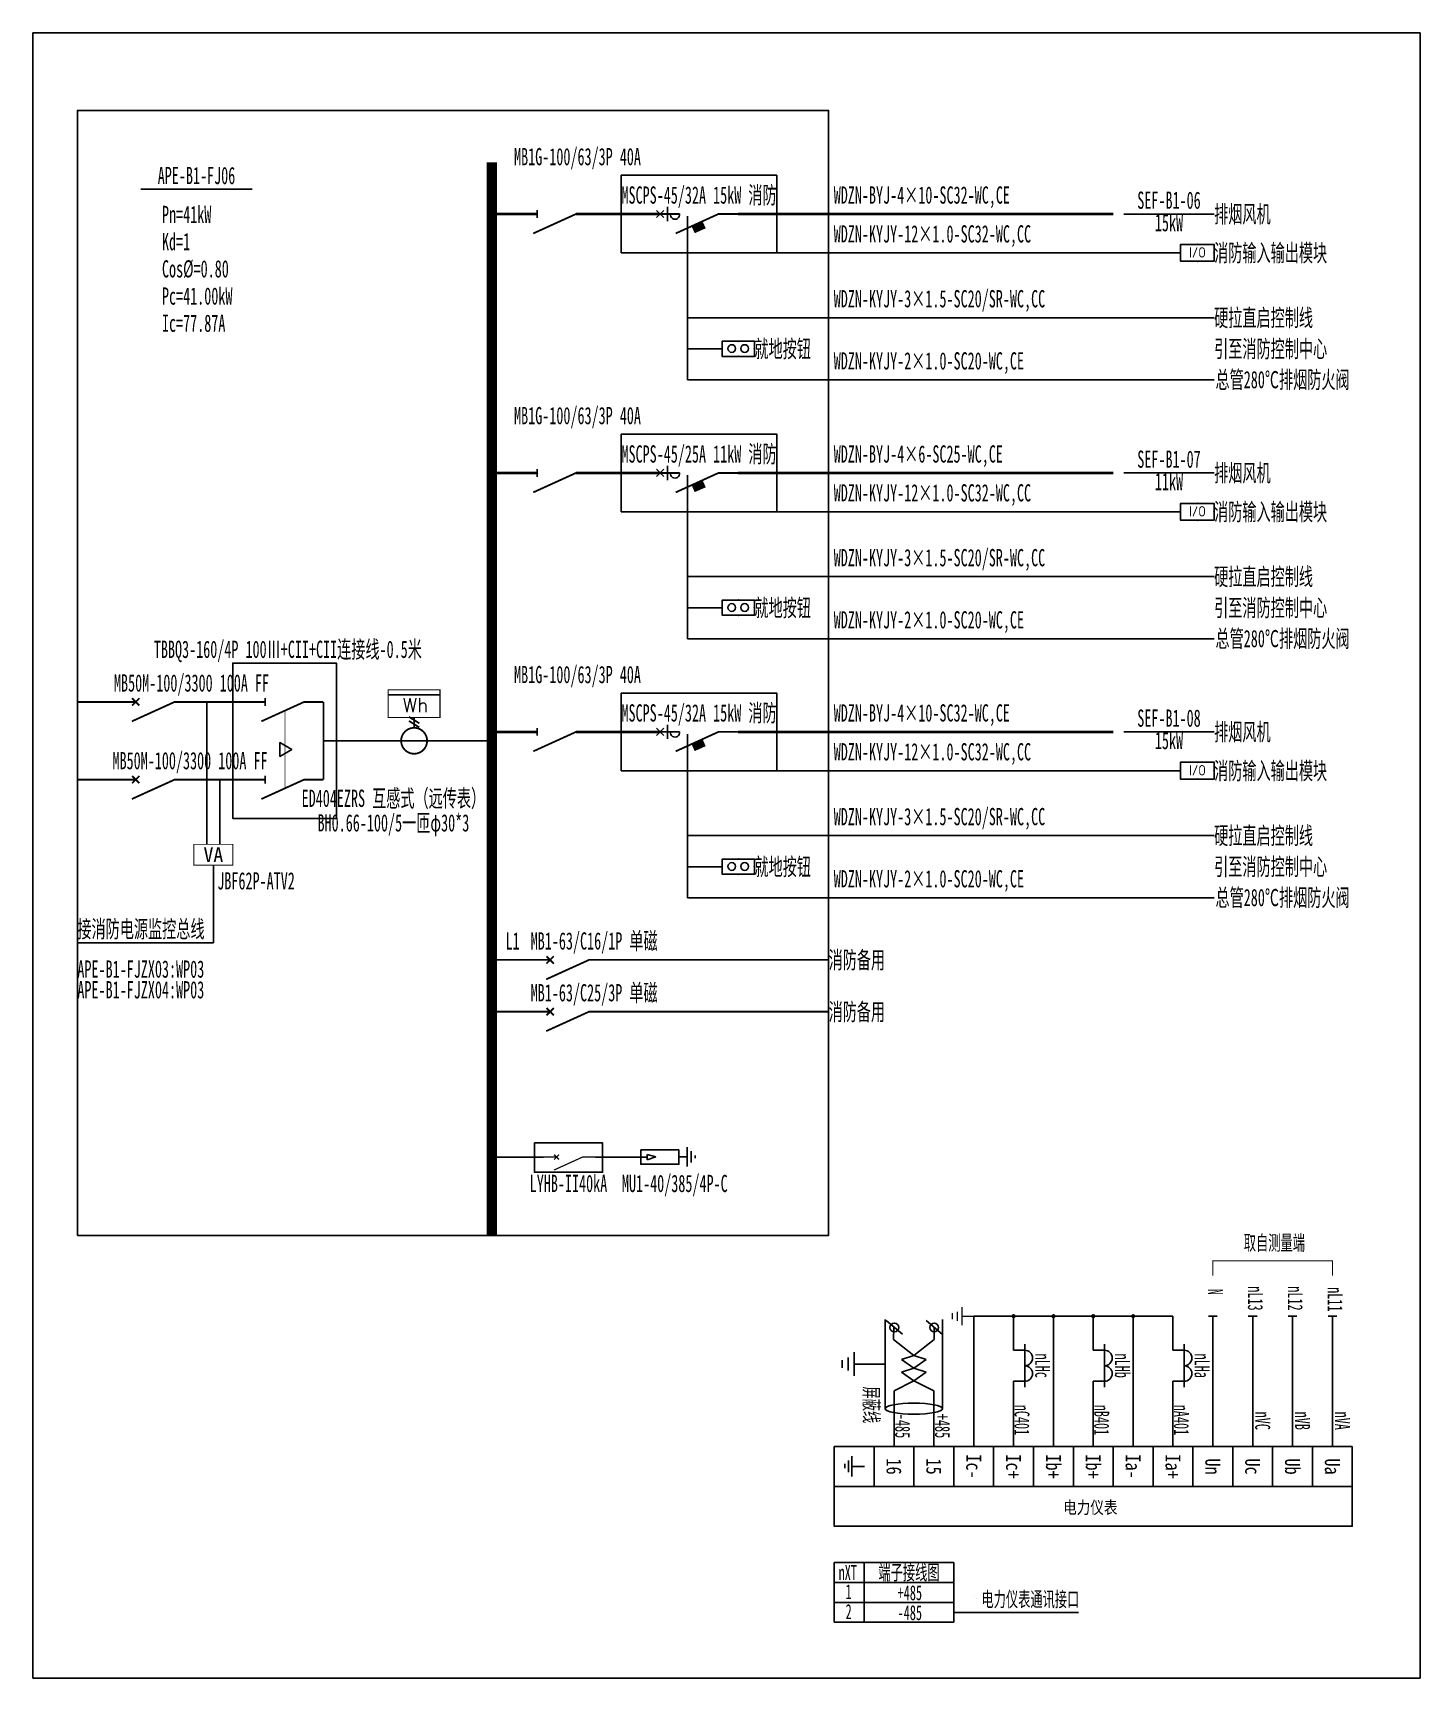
# Model space of a CAD drawing. Extents: x 1617173 to 1621992, y 402093 to 407811.
import ezdxf
from ezdxf.enums import TextEntityAlignment as Align

# ---------------------------------------------------------------- set-up
doc = ezdxf.new("R2010")
doc.units = 0
doc.header["$MEASUREMENT"] = 0
for name, color, linetype in [('ELEMENT', 3, 'Continuous'), ('WIRE-照明', 4, 'Continuous'), ('WIRE-系统', 4, 'Continuous'), ('系统图', 1, 'Continuous')]:
    doc.layers.add(name, color=color, linetype=linetype)
doc.layers.add('LY-二次控制图', color=7, linetype='Continuous', lineweight=18)
doc.styles.add('-宋体', font='', dxfattribs={"width": 0.65})
doc.styles.add('_SIMPLEX', font='simplex_.ttf', dxfattribs={"width": 0.6})
doc.styles.add('_TEL_ATTDEF', font='GBENOR', dxfattribs={"width": 0.8, "height": 3, "bigfont": 'GBCBIG'})
doc.styles.add('_TEL_DIM', font='', dxfattribs={"width": 0.8, "height": 3.5})
doc.styles.add('宋体', font='', dxfattribs={"width": 0.8, "height": 3.5})
doc.styles.get('-宋体').set_extended_font_data('NSimSun')
doc.styles.get('_TEL_DIM').set_extended_font_data('SimSun')
doc.styles.get('宋体').set_extended_font_data('SimSun')

# ---------------------------------------------------------------- blocks, each defined once
blk = doc.blocks.new('互感器')
at = {"layer": 'LY-二次控制图', "color": 4, "lineweight": -3}
for p, q in [((0, 0), (86.4, 0)), ((12, 0), (12, -22.4)), ((74.4, 0), (74.4, -22.4))]:
    blk.add_line(p, q, dxfattribs=at)
for centre in [(27.6, 0), (58.8, 0)]:
    blk.add_arc(centre, 15.6, 0, 180, dxfattribs=at)
blk = doc.blocks.new('屏蔽线')
at = {"layer": 'LY-二次控制图', "color": 1, "lineweight": -3, "ltscale": 10000}
for p, q in [((-225.7, 16.8), (-253, -15.6)), ((-225.7, -63.2), (-253, -95.6))]:
    blk.add_line(p, q, dxfattribs=at)
at = {"layer": 'LY-二次控制图', "color": 1, "lineweight": -3}
for p, q in [((-215.3, 0.8), (-239.3, 0.6)), ((-182.7, -40), (-215.3, 0.8)), ((-112, 0), (-131.9, -40)), ((0, 0), (-112, 0)), ((-175, -15.3), (-182.7, -40)), ((-157.3, -40), (-175, -15.3)), ((-149.6, -15.3), (-157.3, -40)), ((-131.9, -40), (-149.6, -15.3)), ((-182.7, -40), (-215.3, -80.8)), ((-175, -64.7), (-182.7, -40)), ((-157.3, -40), (-175, -64.7)), ((-149.6, -64.7), (-157.3, -40)), ((-131.9, -40), (-149.6, -64.7)), ((-112, -80), (-131.9, -40)), ((-215.3, -80.8), (-239.3, -80.6)), ((-165.8, -160), (-165.8, -97.8)), ((0, -80), (-112, -80)), ((0, -80), (-112, -80)), ((0, -80), (-112, -80)), ((-189.4, -160), (-142.2, -160)), ((-178.9, -171.9), (-152.6, -171.9)), ((-173.3, -184), (-158.2, -184))]:
    blk.add_line(p, q, dxfattribs=at)
for points in [[(-255.4, 17.4), (-76.1, 17.4)], [(-76.1, -97.8), (-255.4, -97.8)]]:
    blk.add_lwpolyline(points, dxfattribs=at)
at = {"layer": 'LY-二次控制图', "color": 1, "lineweight": -3, "ltscale": 10000}
for centre in [(-239.3, 0.6), (-239.3, -79.4)]:
    blk.add_circle(centre, 8.8, dxfattribs=at)
at = {"layer": 'LY-二次控制图', "color": 1, "lineweight": -3, "extrusion": (0, 0, -1)}
blk.add_ellipse((-76.1, -40.2), major_axis=(0, -57.6), ratio=0.193654, dxfattribs=at)
blk = doc.blocks.new('接地')
at = {"layer": 'LY-二次控制图', "color": 1}
for p, q in [((0, -24), (0, 0)), ((-18, -24), (18, -24)), ((-8.7, -33.6), (9, -33.6)), ((-5.9, -43.3), (6, -43.3))]:
    blk.add_line(p, q, dxfattribs=at)
blk = doc.blocks.new('A$C15B56DA1')
for p, q in [((-1011.7, 132.3), (-1011.7, 108.5)), ((-1005, 140.7), (-1005, 99.7)), ((-1018.5, 125.4), (-1018.5, 116.7)), ((-1005, 120.4), (-979.4, 120.4))]:
    blk.add_line(p, q)
at = {"color": 4, "linetype": 'Continuous', "lineweight": -3}
blk.add_line((-800, 160), (-855.9, 160), dxfattribs=at)
for points in [[(0, 160), (0, 80), (-1040, 80), (-1040, 160)], [(-960, 160), (-960, 80), (-960, 80), (-960, 160)], [(-880, 160), (-880, 80), (-880, 80), (-880, 160)], [(-800, 160), (-800, 80), (-800, 80), (-800, 160)], [(-720, 160), (-720, 80), (-720, 80), (-720, 160)], [(-640, 160), (-640, 80), (-640, 80), (-640, 160)], [(-560, 160), (-560, 80), (-560, 80), (-560, 160)], [(-480, 160), (-480, 80), (-480, 80), (-480, 160)], [(-400, 160), (-400, 80), (-400, 80), (-400, 160)], [(-320, 160), (-320, 80), (-320, 80), (-320, 160)], [(-240, 160), (-240, 80), (-240, 80), (-240, 160)], [(-160, 160), (-160, 80), (-160, 80), (-160, 160)], [(-80, 160), (-80, 80), (-80, 80), (-80, 160)], [(0, 80), (0, 0), (-1040, 0), (-1040, 80)]]:
    blk.add_lwpolyline(points, close=True, dxfattribs=at)
at = {"layer": 'LY-二次控制图', "color": 7, "lineweight": -3}
for p, q in [((-760, 421.9), (-760, 160)), ((-360, 421.9), (-760, 421.9)), ((-680, 421.9), (-680, 353.6)), ((-600, 421.9), (-600, 160)), ((-520, 421.9), (-520, 353.6)), ((-440, 421.9), (-440, 160)), ((-360, 421.9), (-360, 353.6)), ((-271.2, 421.9), (-288.8, 421.9)), ((-280, 421.9), (-280, 160)), ((-191.2, 421.9), (-208.8, 421.9)), ((-200, 421.9), (-200, 160)), ((-111.2, 421.9), (-128.8, 421.9)), ((-120, 421.9), (-120, 160)), ((-31.2, 421.9), (-48.8, 421.9)), ((-40, 421.9), (-40, 160)), ((-680, 291.2), (-680, 160)), ((-520, 291.2), (-520, 160)), ((-360, 291.2), (-360, 160)), ((-1040, -72.8), (-1040, -192.8))]:
    blk.add_line(p, q, dxfattribs=at)
at = {"layer": 'LY-二次控制图', "lineweight": -3}
for p, q in [((-1040, -72.8), (-800, -72.8)), ((-1040, -72.8), (-920, -72.8)), ((-980, -72.8), (-980, -192.8)), ((-800, -72.8), (-800, -192.8)), ((-1040, -112.8), (-800, -112.8)), ((-1040, -152.8), (-800, -152.8)), ((-1040, -192.8), (-800, -192.8)), ((-800, -172.8), (-550, -172.8))]:
    blk.add_line(p, q, dxfattribs=at)
at = {"layer": 'LY-二次控制图', "color": 0, "lineweight": -3, "const_width": 2}
blk.add_lwpolyline([(-40, 503), (-40, 533), (-280, 533), (-280, 503)], dxfattribs=at)
at = {"layer": 'LY-二次控制图', "color": 7, "lineweight": -3, "const_width": 4.19}
for points in [[(-680, 424, 1), (-680, 419.8, 1)], [(-600, 424, 1), (-600, 419.8, 1)], [(-520, 424, 1), (-520, 419.8, 1)], [(-440, 424, 1), (-440, 419.8, 1)]]:
    blk.add_lwpolyline(points, format="xyb", close=True, dxfattribs=at)
at = {"layer": 'LY-二次控制图', "lineweight": -3, "const_width": 0.03}
blk.add_lwpolyline([(-800, -132.8), (-764.6, -132.8), (-746.9, -152.8), (-746.9, -172.8)], dxfattribs=at)
at = {"layer": 'LY-二次控制图', "color": 7, "lineweight": -3, "rotation": 270}
for name, p in [('接地', (-760, 421.9)), ('屏蔽线', (-840, 160)), ('互感器', (-657.6, 365.6)), ('互感器', (-497.6, 365.6)), ('互感器', (-337.6, 365.6))]:
    blk.add_blockref(name, p, dxfattribs=at)
at = {"color": 4, "linetype": 'ByBlock', "lineweight": -3, "style": '-宋体', "width": 0.8}
for s, p in [('16', (-920, 120)), ('15', (-840, 120)), ('Ic-', (-760, 120)), ('Ic+', (-680, 120)), ('Ib+', (-600, 120)), ('Ib+', (-520, 120)), ('Ia-', (-440, 120)), ('Ia+', (-360, 120)), ('Un', (-280, 120)), ('Uc', (-200, 120)), ('Ub', (-120, 120)), ('Ua', (-40, 120))]:
    blk.add_text(s, height=30, rotation=270, dxfattribs=at).set_placement(p, align=Align.MIDDLE_CENTER)
blk.add_text('电力仪表', height=25, dxfattribs=at).set_placement((-526, 25.3), align=Align.CENTER)
at = {"layer": 'LY-二次控制图', "color": 7, "lineweight": -3, "style": '宋体', "width": 0.6}
blk.add_text('取自测量端', height=30, dxfattribs=at).set_placement((-217.8, 569.4), align=Align.MIDDLE_LEFT)
at = {"layer": 'LY-二次控制图', "color": 6, "lineweight": -3, "style": '宋体', "width": 0.6}
for s, p in [('N', (-289.4, 476.9)), ('nL13', (-209.4, 482.1)), ('nL12', (-129.4, 482.1)), ('nL11', (-49.4, 480.3)), ('nVC', (-194.9, 230.3)), ('nVB', (-114.9, 230.3)), ('nVA', (-34.9, 230.3))]:
    blk.add_text(s, height=30, rotation=270, dxfattribs=at).set_placement(p)
at = {"layer": 'LY-二次控制图', "color": 7, "lineweight": -3, "style": '宋体', "width": 0.6}
for s, p in [('nLHc', (-636.6, 322.4)), ('nLHb', (-476.6, 322.4)), ('nLHa', (-316.6, 322.4))]:
    blk.add_text(s, height=30, rotation=270, dxfattribs=at).set_placement(p, align=Align.CENTER)
blk.add_text('屏蔽线', height=30, rotation=270, dxfattribs=at).set_placement((-965.3, 243.9), align=Align.MIDDLE_CENTER)
at = {"layer": 'LY-二次控制图', "color": 6, "lineweight": -3, "style": '宋体', "width": 0.6}
for s, p in [('nC401', (-663, 213.5)), ('nB401', (-503, 213.5)), ('nA401', (-343, 213.5)), ('-485', (-902.6, 201.4)), ('+485', (-822.6, 201.4))]:
    blk.add_text(s, height=30, rotation=270, dxfattribs=at).set_placement(p, align=Align.MIDDLE_CENTER)
at = {"layer": 'LY-二次控制图', "color": 7, "lineweight": -3, "style": '宋体', "width": 0.6}
blk.add_text('nXT', height=30, dxfattribs=at).set_placement((-1012.9, -92.7), align=Align.MIDDLE_CENTER)
at = {"layer": 'LY-二次控制图', "color": 0, "lineweight": -3, "style": '宋体', "width": 0.6}
blk.add_text('端子接线图', height=30, dxfattribs=at).set_placement((-890, -107.5), align=Align.CENTER)
for s, p in [('1', (-1011.1, -131.3)), ('+485', (-888.3, -133.4)), ('2', (-1011.1, -171.3)), ('-485', (-888.3, -173.4))]:
    blk.add_text(s, height=30, dxfattribs=at).set_placement(p, align=Align.MIDDLE_CENTER)
blk.add_text('电力仪表通讯接口', height=30, dxfattribs=at).set_placement((-744.5, -161.4))
blk = doc.blocks.new('$element$00000189')
at = {"const_width": 0.0233}
for points in [[(0, 0), (0, -1)], [(0.256, -0.433), (0.172, -0.567)], [(0.308, -0.433), (0.225, -0.567)], [(0.167, -0.5), (0.3, -0.5)]]:
    blk.add_lwpolyline(points, dxfattribs=at)
blk.add_lwpolyline([(0, -0.333, 1), (0, -0.667, 1), (0, -0.333)], format="xyb", close=True, dxfattribs=at)
at = {"flags": 9}
blk.add_attdef('S', (0, 0), '', height=0.00000667, dxfattribs=at)
blk = doc.blocks.new('$element$00000492')
blk.add_line((0.173, 0), (0.173, -1))
at = {"const_width": 0.0233}
blk.add_lwpolyline([(-0.267, 0), (0.267, 0), (0.267, -1), (-0.267, -1), (-0.267, 0)], dxfattribs=at)
at = {"style": '_SIMPLEX'}
blk.add_text('Wh', height=0.2667, rotation=270, dxfattribs=at).set_placement((-0.161, -0.281))
at = {"flags": 9}
blk.add_attdef('S', (0, 0), '', height=0.00000667, dxfattribs=at)
blk.add_attdef('S', (0, 0), '', height=0.00000667, dxfattribs=at)
blk.add_attdef('S', (0, 0), '', height=0.00000667, dxfattribs=at)
blk = doc.blocks.new('$element$00000497')
at = {"const_width": 0.0233}
for points in [[(0, 0), (0, -0.25)], [(0, -1), (0, -0.75), (-0.25, -0.2)], [(-0.047, -0.297), (0.047, -0.203)], [(-0.047, -0.203), (0.047, -0.297)]]:
    blk.add_lwpolyline(points, dxfattribs=at)
at = {"flags": 9}
blk.add_attdef('S', (0, 0), '', height=0.00000667, dxfattribs=at)
blk = doc.blocks.new('$equip_U$00000079(zhangr-4109)')
for p, q in [((0.625, 0.292), (-0.625, 0.292)), ((-0.625, 0.292), (-0.625, -0.292)), ((0.625, -0.292), (0.625, 0.292)), ((-0.625, -0.292), (0.625, -0.292))]:
    blk.add_line(p, q)
at = {"const_width": 0.04}
blk.add_lwpolyline([(-0.625, 0.292), (-0.625, -0.292), (0.625, -0.292), (0.625, 0.292), (-0.625, 0.292), (-0.625, -0.292)], dxfattribs=at)
for centre in [(-0.25, 0.008), (0.25, 0.008)]:
    blk.add_circle(centre, 0.15)
for p in [(-0.625, 0), (0, 0.292), (0.625, 0), (0, -0.292)]:
    blk.add_point(p)
at = {"color": 7, "style": '_TEL_DIM', "flags": 1}
for tag in ['A', 'REMARK']:
    blk.add_attdef(tag, text='', height=0.00002, dxfattribs=at).set_placement((0, 0), align=Align.MIDDLE_CENTER)
blk = doc.blocks.new('$equip$00002773')
for p, q in [((0.65, 0.65), (-0.65, 0.65)), ((-0.65, 0.65), (-0.65, 0)), ((0.65, 0), (0.65, 0.65)), ((-0.65, 0), (0.65, 0))]:
    blk.add_line(p, q)
at = {"const_width": 0.04}
blk.add_lwpolyline([(-0.65, 0.65), (-0.65, 0), (0.65, 0), (0.65, 0.65), (-0.65, 0.65), (-0.65, 0)], dxfattribs=at)
for p in [(0, 0.65), (-0.65, 0.325), (0, 0), (0.65, 0.325)]:
    blk.add_point(p)
at = {"color": 7}
blk.add_attdef('$TEXT$', text='', height=0.4, dxfattribs=at).set_placement((0.006, 0.343), align=Align.MIDDLE_CENTER)
at = {"color": 7, "flags": 1}
for tag, p in [('A', (0, 0)), ('B', (0.905, 0.246))]:
    blk.add_attdef(tag, text='', height=0.4, dxfattribs=at).set_placement(p, align=Align.MIDDLE_CENTER)
blk = doc.blocks.new('$element$00000578')
at = {"const_width": 0.0233}
for points in [[(0, 0), (0, -0.25)], [(0, -1), (0, -0.75), (-0.25, -0.2)], [(-0.05, -0.25), (0.05, -0.25)]]:
    blk.add_lwpolyline(points, dxfattribs=at)
at = {"flags": 9}
blk.add_attdef('S', (0, 0), '', height=0.00000667, dxfattribs=at)
blk = doc.blocks.new('$element$00000496')
at = {"const_width": 0.0233}
for points in [[(0, 0), (0, -0.25)], [(-0.25, -0.2), (0, -0.75), (0, -1)]]:
    blk.add_lwpolyline(points, dxfattribs=at)
blk.add_arc((-0.008, -0.192), 0.0589, 81.8699, 278.1301)
at = {"flags": 9}
blk.add_attdef('S', (0, 0), '', height=0.00000667, dxfattribs=at)
blk = doc.blocks.new('$equip_U$00000086(maj01888)')
at = {"color": 2, "lineweight": 25}
for p, q in [((-0.141, -0.141), (0.141, 0.141)), ((0.141, -0.141), (-0.141, 0.141)), ((0.286, 0.273), (0.286, -0.273))]:
    blk.add_line(p, q, dxfattribs=at)
at = {"color": 2}
for p, q in [((1.235, -0.473), (1.625, -0.299)), ((1.243, -0.49), (1.633, -0.317)), ((1.251, -0.508), (1.64, -0.335)), ((1.259, -0.526), (1.648, -0.353)), ((1.267, -0.544), (1.656, -0.37)), ((1.275, -0.562), (1.664, -0.388)), ((1.283, -0.579), (1.672, -0.406)), ((1.291, -0.597), (1.68, -0.424)), ((1.298, -0.615), (1.688, -0.442)), ((1.306, -0.633), (1.696, -0.459)), ((1.314, -0.651), (1.704, -0.477)), ((1.322, -0.668), (1.712, -0.495)), ((1.33, -0.686), (1.72, -0.513)), ((1.338, -0.704), (1.728, -0.531))]:
    blk.add_line(p, q, dxfattribs=at)
at = {"const_width": 0.04}
blk.add_lwpolyline([(1.23, -0.462), (1.62, -0.288), (1.732, -0.541), (1.343, -0.715)], close=True, dxfattribs=at)
at = {"xscale": 3, "yscale": 3, "zscale": 3, "rotation": 90}
blk.add_blockref('$element$00000496', (0, 0), dxfattribs=at)
at = {"color": 7, "style": '_TEL_DIM', "flags": 1}
for tag in ['A', 'REMARK']:
    blk.add_attdef(tag, text='', height=0.00002, dxfattribs=at).set_placement((0, 0), align=Align.MIDDLE_CENTER)
blk = doc.blocks.new('A$C2B062C5C')
at = {"const_width": 17.5}
blk.add_lwpolyline([(-375, 0), (-375, 400), (375, 400), (375, 0), (-375, 0)], dxfattribs=at)
at = {"style": '_TEL_DIM'}
blk.add_text('VA', height=280, rotation=0, dxfattribs=at).set_placement((0, 200), align=Align.MIDDLE_CENTER)
at = {"flags": 9}
blk.add_attdef('S', (-375, 200), '', height=0.005, rotation=90, dxfattribs=at)
blk.add_attdef('S', (-375, 200), '', height=0.005, rotation=90, dxfattribs=at)
blk.add_attdef('S', (-375, 200), '', height=0.005, rotation=90, dxfattribs=at)
blk = doc.blocks.new('$element$00000519')
at = {"const_width": 0.0233}
for points in [[(0, 0), (0, -0.25)], [(0, -1), (0, -0.75), (-0.25, -0.2)], [(-0.05, -0.25), (0.05, -0.25)]]:
    blk.add_lwpolyline(points, dxfattribs=at)
at = {"flags": 9}
blk.add_attdef('S', (0, 0), '', height=0.00000667, dxfattribs=at)
blk = doc.blocks.new('ATSE')
blk.add_lwpolyline([(-1.5, -1.167), (-1.5, 0.167), (0.5, 0.167), (0.5, -1.167)], close=True)
at = {"layer": 'WIRE-照明', "linetype": 'Continuous', "const_width": 0.0233}
for points in [[(-1, 0), (-1, 0.167)], [(0, 0), (0, 0.167)]]:
    blk.add_lwpolyline(points, dxfattribs=at)
at = {"layer": 'WIRE-系统', "color": 3, "linetype": 'Continuous'}
for p, q in [((-0.701, -0.437), (-0.523, -0.437)), ((-0.612, -0.592), (-0.701, -0.437)), ((-0.523, -0.437), (-0.612, -0.592))]:
    blk.add_line(p, q, dxfattribs=at)
at = {"layer": 'WIRE-系统', "color": 2, "linetype": 'Continuous', "const_width": 0.01}
blk.add_lwpolyline([(-1.112, -0.505), (-0.112, -0.505)], dxfattribs=at)
at = {"layer": 'WIRE-系统', "color": 3, "linetype": 'Continuous', "const_width": 0.01}
blk.add_lwpolyline([(-0.612, -0.592), (-0.523, -0.437), (-0.701, -0.437)], close=True, dxfattribs=at)
at = {"layer": 'WIRE-系统', "linetype": 'Continuous', "const_width": 0.0233}
for points in [[(-1, -1), (0, -1)], [(-0.5, -1.167), (-0.5, -1)]]:
    blk.add_lwpolyline(points, dxfattribs=at)
at = {"layer": 'ELEMENT'}
for p in [(-1, 0), (0, 0)]:
    blk.add_blockref('$element$00000519', p, dxfattribs=at)

msp = doc.modelspace()

# ---------------------------------------------------------------- linework, layer by layer
at = {"color": 0, "linetype": 'ByBlock'}
for p, q in [((1617547.9, 407267.4), (1617934.1, 407267.4)), ((1619446.9, 407173.6), (1619446.9, 406605.2)), ((1620963.1, 407181.6), (1621276.8, 407181.6)), ((1619446.9, 407046.6), (1621159.8, 407046.6)), ((1619446.9, 406821.2), (1621276.8, 406821.2)), ((1619567.1, 406713.2), (1619446.9, 406713.2)), ((1621276.8, 406605.2), (1619446.9, 406605.2)), ((1619446.9, 406273.6), (1619446.9, 405705.2)), ((1620963.1, 406281.6), (1621276.8, 406281.6)), ((1619446.9, 406146.6), (1621159.8, 406146.6)), ((1619446.9, 405921.2), (1621276.8, 405921.2)), ((1619567.1, 405813.2), (1619446.9, 405813.2)), ((1621276.8, 405705.2), (1619446.9, 405705.2)), ((1619446.9, 405373.6), (1619446.9, 404805.2)), ((1620963.1, 405381.6), (1621276.8, 405381.6)), ((1619446.9, 405246.6), (1621159.8, 405246.6)), ((1619446.9, 405021.2), (1621276.8, 405021.2)), ((1619567.1, 404913.2), (1619446.9, 404913.2)), ((1621276.8, 404805.2), (1619446.9, 404805.2)), ((1619446.2, 403938), (1619446.2, 403870.8)), ((1619460, 403924), (1619460, 403884.8)), ((1619336.5, 403905), (1619307.2, 403912.9)), ((1619307.2, 403912.9), (1619307.2, 403894.7)), ((1619307.2, 403894.2), (1619336.5, 403905)), ((1619417, 403904.8), (1619445.1, 403904.8)), ((1619473.7, 403909.6), (1619473.7, 403899.8))]:
    msp.add_line(p, q, dxfattribs=at)
for points in [[(1617327.2, 403631.8), (1619937.2, 403631.8), (1619937.2, 407541.6), (1617327.2, 407541.6)], [(1619217.1, 407046.6), (1619757.1, 407046.6), (1619757.1, 407316.6), (1619217.1, 407316.6)], [(1619217.1, 406146.6), (1619757.1, 406146.6), (1619757.1, 406416.6), (1619217.1, 406416.6)], [(1619217.1, 405246.6), (1619757.1, 405246.6), (1619757.1, 405516.6), (1619217.1, 405516.6)], [(1618915.2, 403953.3), (1619151.8, 403953.3), (1619151.8, 403851.3), (1618915.2, 403851.3)], [(1619284.4, 403929), (1619417.2, 403929), (1619417.2, 403878.9), (1619284.4, 403878.9)]]:
    msp.add_lwpolyline(points, close=True, dxfattribs=at)
for points, const_width in [([(1618767.2, 407361.6), (1618767.2, 403631.8)], 36), ([(1618767.2, 407181.6), (1618924.7, 407181.6)], 9), ([(1619059.7, 407181.6), (1619352.1, 407181.6)], 9), ([(1619622.1, 407181.6), (1620927.1, 407181.6)], 9), ([(1618767.2, 406281.6), (1618924.7, 406281.6)], 9), ([(1619059.7, 406281.6), (1619352.1, 406281.6)], 9), ([(1619622.1, 406281.6), (1620927.1, 406281.6)], 9), ([(1617462.2, 405485.7), (1617327.2, 405485.7)], 6.3), ([(1617732.2, 405485.7), (1617867.2, 405485.7)], 6.3), ([(1618227.2, 405350.7), (1618767.2, 405350.7)], 6.3), ([(1618767.2, 405381.6), (1618924.7, 405381.6)], 9), ([(1619059.7, 405381.6), (1619352.1, 405381.6)], 9), ([(1619622.1, 405381.6), (1620927.1, 405381.6)], 9), ([(1617462.2, 405215.7), (1617327.2, 405215.7)], 6.3), ([(1617732.2, 405215.7), (1617867.2, 405215.7)], 6.3), ([(1618767.2, 404589.1), (1618902.2, 404589.1)], 6.3), ([(1619172.2, 404589.1), (1619937.2, 404589.1)], 6.3), ([(1618767.2, 404409.1), (1618902.2, 404409.1)], 6.3), ([(1619172.2, 404409.1), (1619937.2, 404409.1)], 6.3), ([(1618767.2, 403903.8), (1618947.2, 403903.8)], 6.3), ([(1619127.2, 403903.8), (1619307.2, 403903.8)], 6.3)]:
    msp.add_lwpolyline(points, dxfattribs=dict(at, const_width=const_width))
for points in [[(1617777.2, 405485.7), (1617777.2, 404991.1)], [(1617822.2, 405215.7), (1617822.2, 404991.1)], [(1617799.7, 404918.7), (1617799.7, 404648.7)], [(1617799.7, 404648.7), (1617327.2, 404648.7)]]:
    msp.add_lwpolyline(points, dxfattribs=at)
at = {"layer": '系统图'}
msp.add_lwpolyline([(1617172.7, 407811.1), (1621992.5, 407811.1), (1621992.5, 402093), (1617172.7, 402093)], close=True, dxfattribs=at)

# ---------------------------------------------------------------- block references
at = {"color": 0, "linetype": 'ByBlock', "rotation": 90}
for name, p, xscale, yscale, zscale in [('$element$00000578', (1618857.2, 407181.6), 270, 270, 270), ('$element$00000578', (1618857.2, 406281.6), 270, 270, 270), ('ATSE', (1617912.2, 405485.7), 270, 270, 270), ('$element$00000492', (1618407.2, 405479.7), 180, 180, 180), ('$element$00000497', (1617462.3, 405485.7), 270, 270, 270), ('$element$00000497', (1617462.2, 405485.7), 270, 270, 270), ('$element$00000189', (1618362.2, 405350.7), 270, 270, 270), ('$element$00000578', (1618857.2, 405381.6), 270, 270, 270), ('$element$00000497', (1617462.3, 405215.7), 270, 270, 270), ('$element$00000497', (1617462.2, 405215.7), 270, 270, 270), ('$element$00000497', (1618902.2, 404589.1), 270, 270, 270), ('$element$00000497', (1618902.2, 404409.1), 270, 270, 270), ('$element$00000497', (1618947.2, 403903.8), 180, 180, 180)]:
    msp.add_blockref(name, p, dxfattribs=dict(at, xscale=xscale, yscale=yscale, zscale=zscale))
at = {"color": 0, "linetype": 'ByBlock'}
for name, p, xscale, yscale, zscale in [('$equip_U$00000086(maj01888)', (1619352.1, 407181.6), 90, 90, 90), ('$equip_U$00000079(zhangr-4109)', (1619623.3, 406713.2), 89.99999999999997, 89.99999999999997, 89.99999999999997), ('$equip_U$00000086(maj01888)', (1619352.1, 406281.6), 90, 90, 90), ('$equip_U$00000079(zhangr-4109)', (1619623.3, 405813.2), 89.99999999999997, 89.99999999999997, 89.99999999999997), ('$equip_U$00000086(maj01888)', (1619352.1, 405381.6), 90, 90, 90), ('A$C2B062C5C', (1617799.7, 404918.7), 0.18, 0.18, 0.18), ('$equip_U$00000079(zhangr-4109)', (1619623.3, 404913.2), 89.99999999999997, 89.99999999999997, 89.99999999999997)]:
    msp.add_blockref(name, p, dxfattribs=dict(at, xscale=xscale, yscale=yscale, zscale=zscale))
ref = msp.add_blockref('$equip$00002773', (1621218.3, 407017.4), dxfattribs=dict(at, xscale=90, yscale=90, zscale=90))
ref.add_attrib('$TEXT$', 'I/O', dxfattribs={"color": 7, "height": 36, "style": '_TEL_ATTDEF'}).set_placement((1621218.9, 407048.3), align=Align.MIDDLE_CENTER)
ref = msp.add_blockref('$equip$00002773', (1621218.3, 406117.4), dxfattribs=dict(at, xscale=90, yscale=90, zscale=90))
ref.add_attrib('$TEXT$', 'I/O', dxfattribs={"color": 7, "height": 36, "style": '_TEL_ATTDEF'}).set_placement((1621218.9, 406148.3), align=Align.MIDDLE_CENTER)
ref = msp.add_blockref('$equip$00002773', (1621218.3, 405217.4), dxfattribs=dict(at, xscale=90, yscale=90, zscale=90))
ref.add_attrib('$TEXT$', 'I/O', dxfattribs={"color": 7, "height": 36, "style": '_TEL_ATTDEF'}).set_placement((1621218.9, 405248.3), align=Align.MIDDLE_CENTER)
at = {"xscale": 1.730769230769231, "yscale": 1.730769230769231, "zscale": 1.730769230769231}
msp.add_blockref('A$C15B56DA1', (1621757, 402620.6), dxfattribs=at)

# ---------------------------------------------------------------- texts
at = {"color": 31, "linetype": 'ByBlock', "style": '宋体', "width": 0.6}
for p in [(1619064.8, 407333), (1619064.8, 406433), (1619064.8, 405533)]:
    msp.add_text('MB1G-100/63/3P 40A', height=60, dxfattribs=at).set_placement(p, align=Align.BOTTOM_CENTER)
at = {"color": 0, "linetype": 'ByBlock', "style": '宋体', "width": 0.6}
for s, p in [('APE-B1-FJ06', (1617741, 407267.4)), ('SEF-B1-06', (1621120, 407181.6)), ('SEF-B1-07', (1621120, 406281.6)), ('SEF-B1-08', (1621120, 405381.6)), ('L1', (1618839.2, 404607.1))]:
    msp.add_text(s, height=60, dxfattribs=at).set_placement(p, align=Align.BOTTOM_CENTER)
at = {"color": 4, "linetype": 'ByBlock', "style": '宋体', "width": 0.6}
for s, p in [('MSCPS-45/32A 15kW 消防', (1619487.1, 407199.6)), ('MSCPS-45/25A 11kW 消防', (1619487.1, 406299.6)), ('MSCPS-45/32A 15kW 消防', (1619487.1, 405399.6))]:
    msp.add_text(s, height=60, dxfattribs=at).set_placement(p, align=Align.BOTTOM_CENTER)
at = {"color": 0, "linetype": 'ByBlock', "style": '宋体', "width": 0.6}
for s, p in [('WDZN-BYJ-4×10-SC32-WC,CE', (1619955.1, 407199.6)), ('WDZN-KYJY-12×1.0-SC32-WC,CC', (1619955.1, 407064.6)), ('WDZN-KYJY-3×1.5-SC20/SR-WC,CC', (1619955.1, 406839.2)), ('WDZN-KYJY-2×1.0-SC20-WC,CE', (1619955.1, 406623.2)), ('WDZN-BYJ-4×6-SC25-WC,CE', (1619955.1, 406299.6)), ('WDZN-KYJY-12×1.0-SC32-WC,CC', (1619955.1, 406164.6)), ('WDZN-KYJY-3×1.5-SC20/SR-WC,CC', (1619955.1, 405939.2)), ('WDZN-KYJY-2×1.0-SC20-WC,CE', (1619955.1, 405723.2)), ('WDZN-BYJ-4×10-SC32-WC,CE', (1619955.1, 405399.6)), ('WDZN-KYJY-12×1.0-SC32-WC,CC', (1619955.1, 405264.6)), ('WDZN-KYJY-3×1.5-SC20/SR-WC,CC', (1619955.1, 405039.2)), ('WDZN-KYJY-2×1.0-SC20-WC,CE', (1619955.1, 404823.2)), ('接消防电源监控总线 ', (1617327.2, 404648.7)), ('APE-B1-FJZX03:WP03', (1617327.2, 404509.4)), ('APE-B1-FJZX04:WP03', (1617327.2, 404437.4))]:
    msp.add_text(s, height=60, dxfattribs=at).set_placement(p, align=Align.BOTTOM_LEFT)
for s, p in [('Pn=41kW', (1617621.1, 407150.1)), ('Kd=1', (1617621.1, 407055.6)), ('Cos%%C=0.80', (1617621.1, 406961.1)), ('Pc=41.00kW', (1617621.1, 406866.6)), ('Ic=77.87A', (1617621.1, 406772.1))]:
    msp.add_text(s, height=60, dxfattribs=at).set_placement(p)
for s, p in [('15kW', (1621120, 407181.6)), ('11kW', (1621120, 406281.6)), ('15kW', (1621120, 405381.6))]:
    msp.add_text(s, height=60, dxfattribs=at).set_placement(p, align=Align.TOP_CENTER)
for s, p in [('排烟风机', (1621276.8, 407181.6)), ('消防输入输出模块', (1621276.8, 407046.6)), ('硬拉直启控制线', (1621276.8, 406821.2)), ('就地按钮', (1619679.6, 406713.2)), ('引至消防控制中心', (1621276.8, 406713.2)), ('总管280℃排烟防火阀', (1621281.5, 406606)), ('排烟风机', (1621276.8, 406281.6)), ('消防输入输出模块', (1621276.8, 406146.6)), ('硬拉直启控制线', (1621276.8, 405921.2)), ('就地按钮', (1619679.6, 405813.2)), ('引至消防控制中心', (1621276.8, 405813.2)), ('总管280℃排烟防火阀', (1621281.5, 405706)), ('排烟风机', (1621276.8, 405381.6)), ('消防输入输出模块', (1621276.8, 405246.6)), ('硬拉直启控制线', (1621276.8, 405021.2)), ('就地按钮', (1619679.6, 404913.2)), ('引至消防控制中心', (1621276.8, 404913.2)), ('总管280℃排烟防火阀', (1621281.5, 404806)), ('消防备用', (1619937.2, 404589.1)), ('消防备用', (1619937.2, 404409.1))]:
    msp.add_text(s, height=60, dxfattribs=at).set_placement(p, align=Align.MIDDLE_LEFT)
at = {"color": 2, "linetype": 'ByBlock', "style": '宋体', "width": 0.6}
msp.add_text('TBBQ3-160/4P 100Ⅲ+CII+CII连接线-0.5米', height=60, dxfattribs=at).set_placement((1618058.5, 405620.7), align=Align.BOTTOM_CENTER)
at = {"color": 190, "linetype": 'ByBlock', "style": '宋体', "width": 0.6}
msp.add_text('MB50M-100/3300 100A FF', height=60, dxfattribs=at).set_placement((1617723.7, 405503.7), align=Align.BOTTOM_CENTER)
msp.add_text('MB50M-100/3300 100A FF', height=60, dxfattribs=at).set_placement((1617449.2, 405233.7), align=Align.BOTTOM_LEFT)
at = {"color": 2, "linetype": 'ByBlock', "style": '宋体', "width": 0.6}
msp.add_text('ED404EZRS 互感式（远传表）', height=60, dxfattribs=at).set_placement((1618425.2, 405180.9), align=Align.TOP_CENTER)
at = {"color": 3, "linetype": 'ByBlock', "style": '宋体', "width": 0.6}
msp.add_text('BH0.66-100/5一匝φ30*3', height=60, dxfattribs=at).set_placement((1618425.2, 405095.5), align=Align.TOP_CENTER)
at = {"color": 1, "linetype": 'ByBlock', "style": '宋体', "width": 0.6}
msp.add_text('JBF62P-ATV2', height=60, dxfattribs=at).set_placement((1617813.3, 404816), align=Align.BOTTOM_LEFT)
at = {"color": 2, "linetype": 'ByBlock', "style": '宋体', "width": 0.6}
msp.add_text('MB1-63/C16/1P 单磁', height=60, dxfattribs=at).set_placement((1618902.2, 404607.1), align=Align.BOTTOM_LEFT)
at = {"color": 30, "linetype": 'ByBlock', "style": '宋体', "width": 0.6}
msp.add_text('MB1-63/C25/3P 单磁', height=60, dxfattribs=at).set_placement((1618902.2, 404427.1), align=Align.BOTTOM_LEFT)
at = {"color": 40, "linetype": 'ByBlock', "style": '宋体', "width": 0.6}
msp.add_text('LYHB-II40kA', height=60, dxfattribs=at).set_placement((1619033.5, 403842.3), align=Align.TOP_CENTER)
at = {"color": 30, "linetype": 'ByBlock', "style": '宋体', "width": 0.6}
msp.add_text('MU1-40/385/4P-C', height=60, dxfattribs=at).set_placement((1619402.9, 403842.3), align=Align.TOP_CENTER)

doc.saveas('drawing.dxf')
